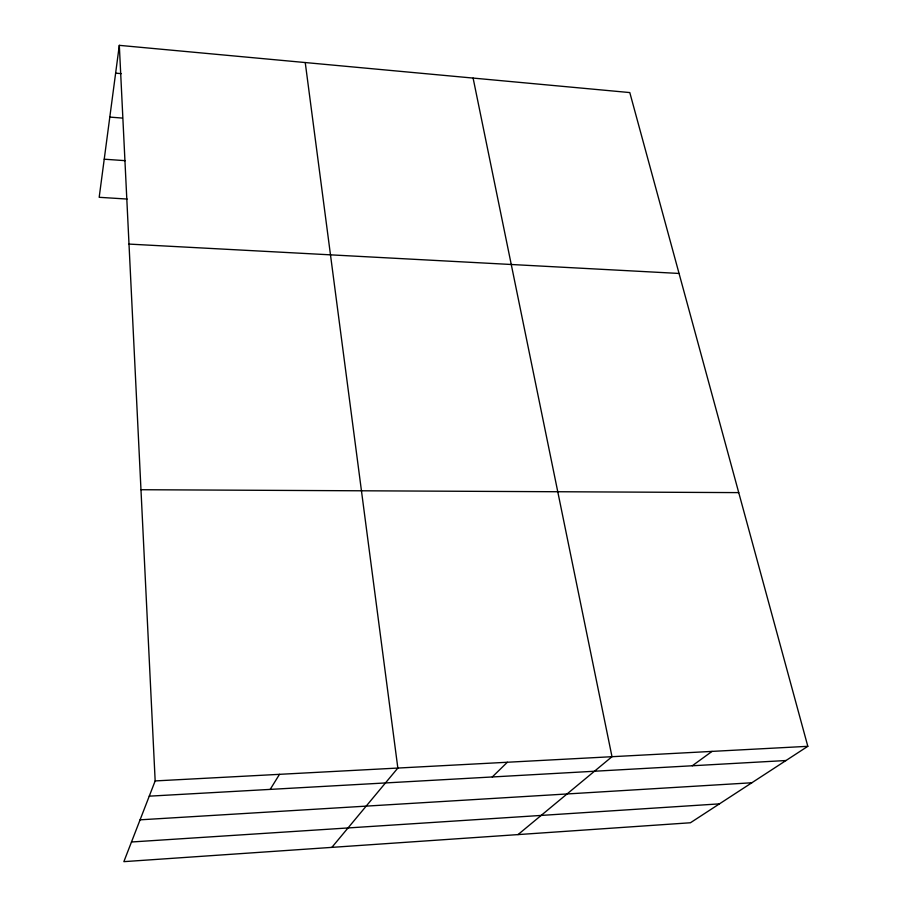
<?xml version="1.0" encoding="UTF-8"?>
<svg xmlns="http://www.w3.org/2000/svg" width="907" height="907" viewBox="0 0 907 907"><rect width="100%" height="100%" fill="white"/><g stroke="black" fill="none" stroke-linecap="round" stroke-linejoin="round"><path stroke-width="1.36" d="M119.316 45.35L155.165 780.927L123.862 861.65L690.431 822.762L807.82 746.314L629.798 92.571L119.316 45.35L99.18 197.307L127.105 199.052M270.184 789.396L279.503 774.329M331.86 847.376L397.844 768.059L305.24 62.549M492.274 776.959L507.364 762.243M518.022 834.599L611.998 756.699L473.103 78.081M692.268 765.769L712.052 751.393M131.481 841.991L719.455 803.863M140.075 819.826L751.846 782.764M149.247 796.165L786.018 760.519M155.165 780.927L807.82 746.314M140.97 489.723L738.729 492.614M128.998 244.085L679.048 273.449M104.226 159.201L125.166 160.664M109.815 117.094L122.4 118.08M115.631 73.15L121.255 73.637"/></g></svg>
